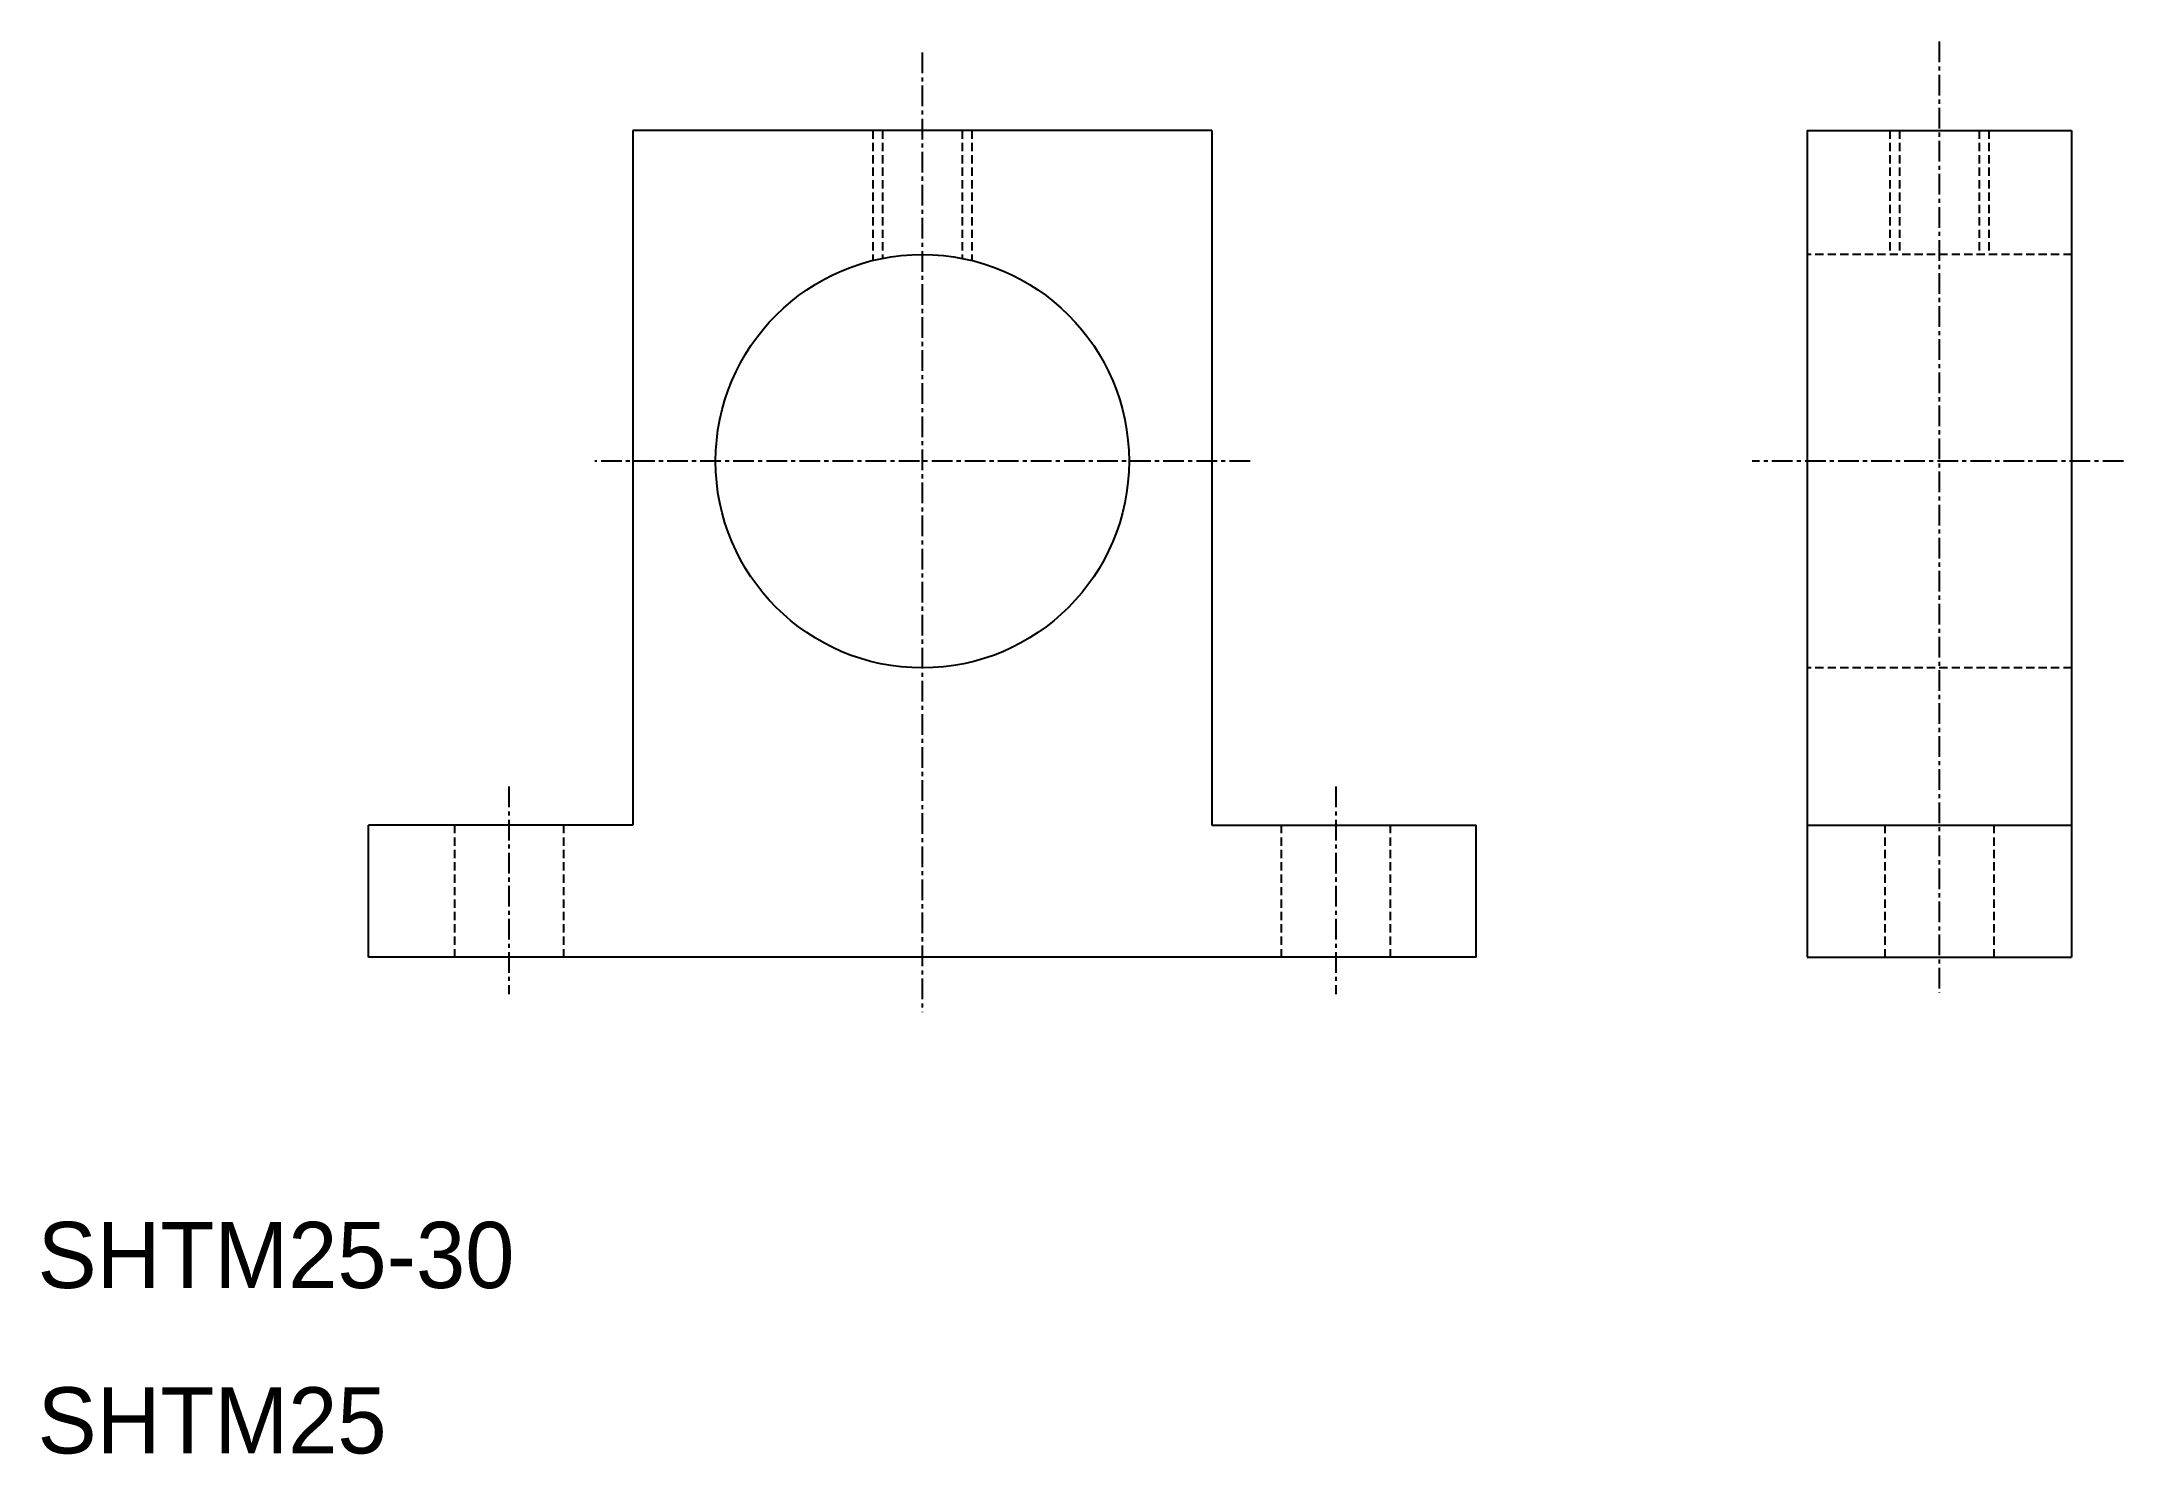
# Model space of a CAD drawing. Extents: x 10 to 136, y 10 to 95.
import ezdxf

# ---------------------------------------------------------------- set-up
doc = ezdxf.new("R2010")
doc.units = 0
doc.linetypes.add('CENTER', pattern=[2, 1.25, -0.25, 0.25, -0.25])
doc.linetypes.add('DASHED', pattern=[0.75, 0.5, -0.25])
doc.layers.get('0').update_dxf_attribs({"linetype": 'CONTINUOUS'})
doc.layers.add('CENTER', color=1, linetype='CENTER')

msp = doc.modelspace()

# ---------------------------------------------------------------- linework, layer by layer
at = {"color": 7, "linetype": 'CONTINUOUS'}
for p, q in [((46, 90), (46, 48)), ((81, 90), (46, 90)), ((81, 90), (81, 48)), ((117, 90), (117, 40)), ((117, 90), (133, 90)), ((133, 90), (133, 40)), ((46, 48), (30, 48)), ((30, 40), (30, 48)), ((81, 48), (97, 48)), ((97, 40), (97, 48)), ((117, 48), (133, 48)), ((97, 40), (30, 40)), ((63.5, 40), (63.5, 40)), ((80.25, 40), (80.25, 40)), ((117, 40), (133, 40))]:
    msp.add_line(p, q, dxfattribs=at)
at = {"color": 3, "linetype": 'DASHED'}
for p, q in [((60.5, 90), (60.5, 82.13)), ((61.1, 90), (61.1, 82.27)), ((65.9, 90), (65.9, 82.27)), ((66.5, 90), (66.5, 82.13)), ((122, 90), (122, 82.5)), ((122.6, 90), (122.6, 82.5)), ((127.4, 90), (127.4, 82.5)), ((128, 90), (128, 82.5)), ((133, 82.5), (117, 82.5)), ((133, 57.5), (117, 57.5)), ((35.2, 48), (35.2, 40)), ((41.8, 48), (41.8, 40)), ((85.2, 48), (85.2, 40)), ((91.8, 48), (91.8, 40)), ((121.7, 48), (121.7, 40)), ((128.3, 48), (128.3, 40))]:
    msp.add_line(p, q, dxfattribs=at)
at = {"color": 7, "linetype": 'CONTINUOUS'}
msp.add_circle((63.5, 70), 12.5, dxfattribs=at)
at = {"layer": 'CENTER', "color": 1, "linetype": 'CENTER'}
for p, q in [((63.5, 94.71), (63.5, 36.69)), ((125, 95.37), (125, 37.86)), ((83.32, 70), (43.7, 70)), ((136.13, 70), (113.68, 70)), ((38.5, 50.32), (38.5, 37.78)), ((88.5, 50.32), (88.5, 37.78))]:
    msp.add_line(p, q, dxfattribs=at)

# ---------------------------------------------------------------- texts
at = {"color": 7, "linetype": 'CONTINUOUS'}
for s, p in [('SHTM25-30', (10, 20)), ('SHTM25', (10, 10))]:
    msp.add_text(s, height=4, dxfattribs=at).set_placement(p)

doc.saveas('drawing.dxf')
